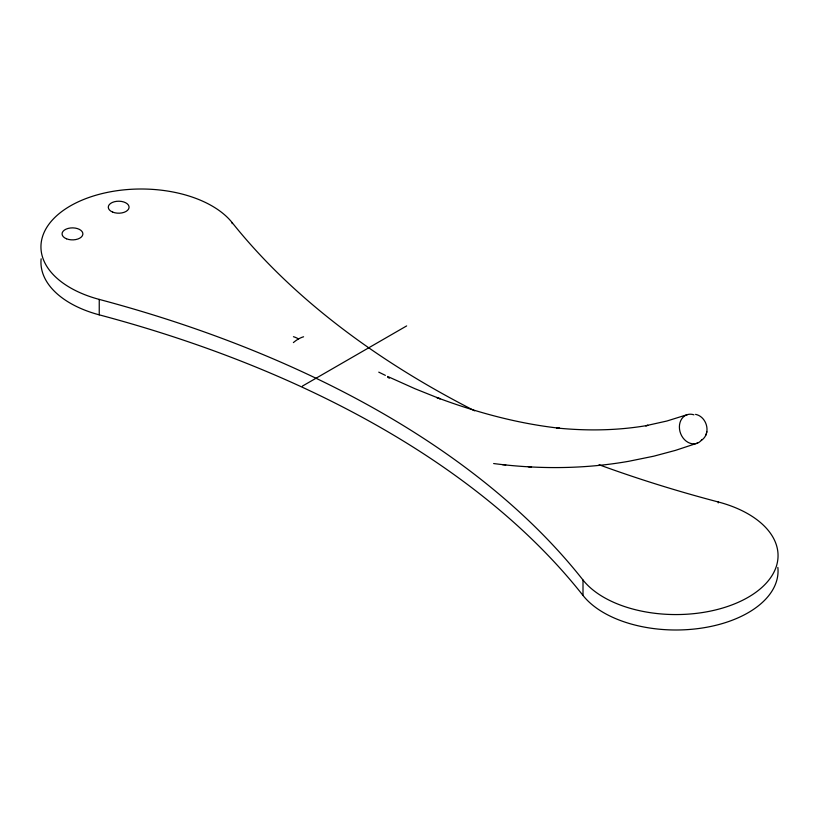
<?xml version="1.0" encoding="UTF-8"?>
<svg xmlns="http://www.w3.org/2000/svg" width="819" height="819" viewBox="0 0 819 819"><rect width="100%" height="100%" fill="white"/><g stroke="black" fill="none" stroke-linecap="round" stroke-linejoin="round"><path stroke-width="1.23" d="M701.351 440.366C711.537 433.701 706.961 416.615 695.566 414.363M706.531 432.739L706.848 431.736M705.804 435.145L706.183 433.896M302.375 386.118L406.654 325.911M697.604 443.059L675.46 450.378L653.736 456.193L628.685 461.302C584.121 469.133 538.441 469.359 493.632 463.544M687.479 414.588L666.861 421.027L645.628 425.767L648.034 425.348C617.833 430.62 586.977 431.05 556.521 427.968L559.572 428.235C517.434 423.566 476.3 412.326 436.681 397.471L440.202 398.833L415.008 388.738L387.592 376.443M528.327 466.789L531.531 467.055M502.426 464.649L505.784 464.936M378.757 372.143L385.38 375.368M387.684 377.293L389.424 378.183M599.068 464.752A983.199 567.639 0 0 0 718.222 501.955L718.222 502.917M474.682 410.841A983.199 567.639 0 0 1 232.186 222.655A100.215 57.852 0 0 0 70.301 205.948A100.215 57.852 0 0 0 99.242 299.406A983.199 567.639 0 0 1 583.005 580.016L583.005 595.454A102.099 58.948 0 0 0 700.644 628.245A102.099 58.948 0 0 0 777.855 567.413M232.186 222.655L232.186 223.628M99.242 299.406L99.242 314.844A983.199 567.639 0 0 1 583.005 595.454M718.222 501.955A102.099 58.948 0 0 1 748.146 597.297A102.099 58.948 0 0 1 583.005 580.016M99.242 314.844A100.215 57.852 0 0 1 41.134 258.814M293.376 342.588A30.252 17.465 -60 0 1 303.583 336.773M293.437 336.701A30.252 17.619 60.4 0 1 298.546 338.933M701.975 439.578A15.131 12.234 70.2 0 1 686.056 441.042A15.131 12.234 70.2 0 1 680.046 422.45A15.131 12.234 70.2 0 1 693.959 414.823M112.694 212.111A10.401 5.999 0 0 0 129.033 207.75A10.401 5.999 0 0 0 114.312 201.761A10.401 5.999 0 0 0 112.694 212.111M66.493 238.79A10.401 5.999 0 0 0 82.842 234.418A10.401 5.999 0 0 0 68.11 228.429A10.401 5.999 0 0 0 66.493 238.79"/></g></svg>
